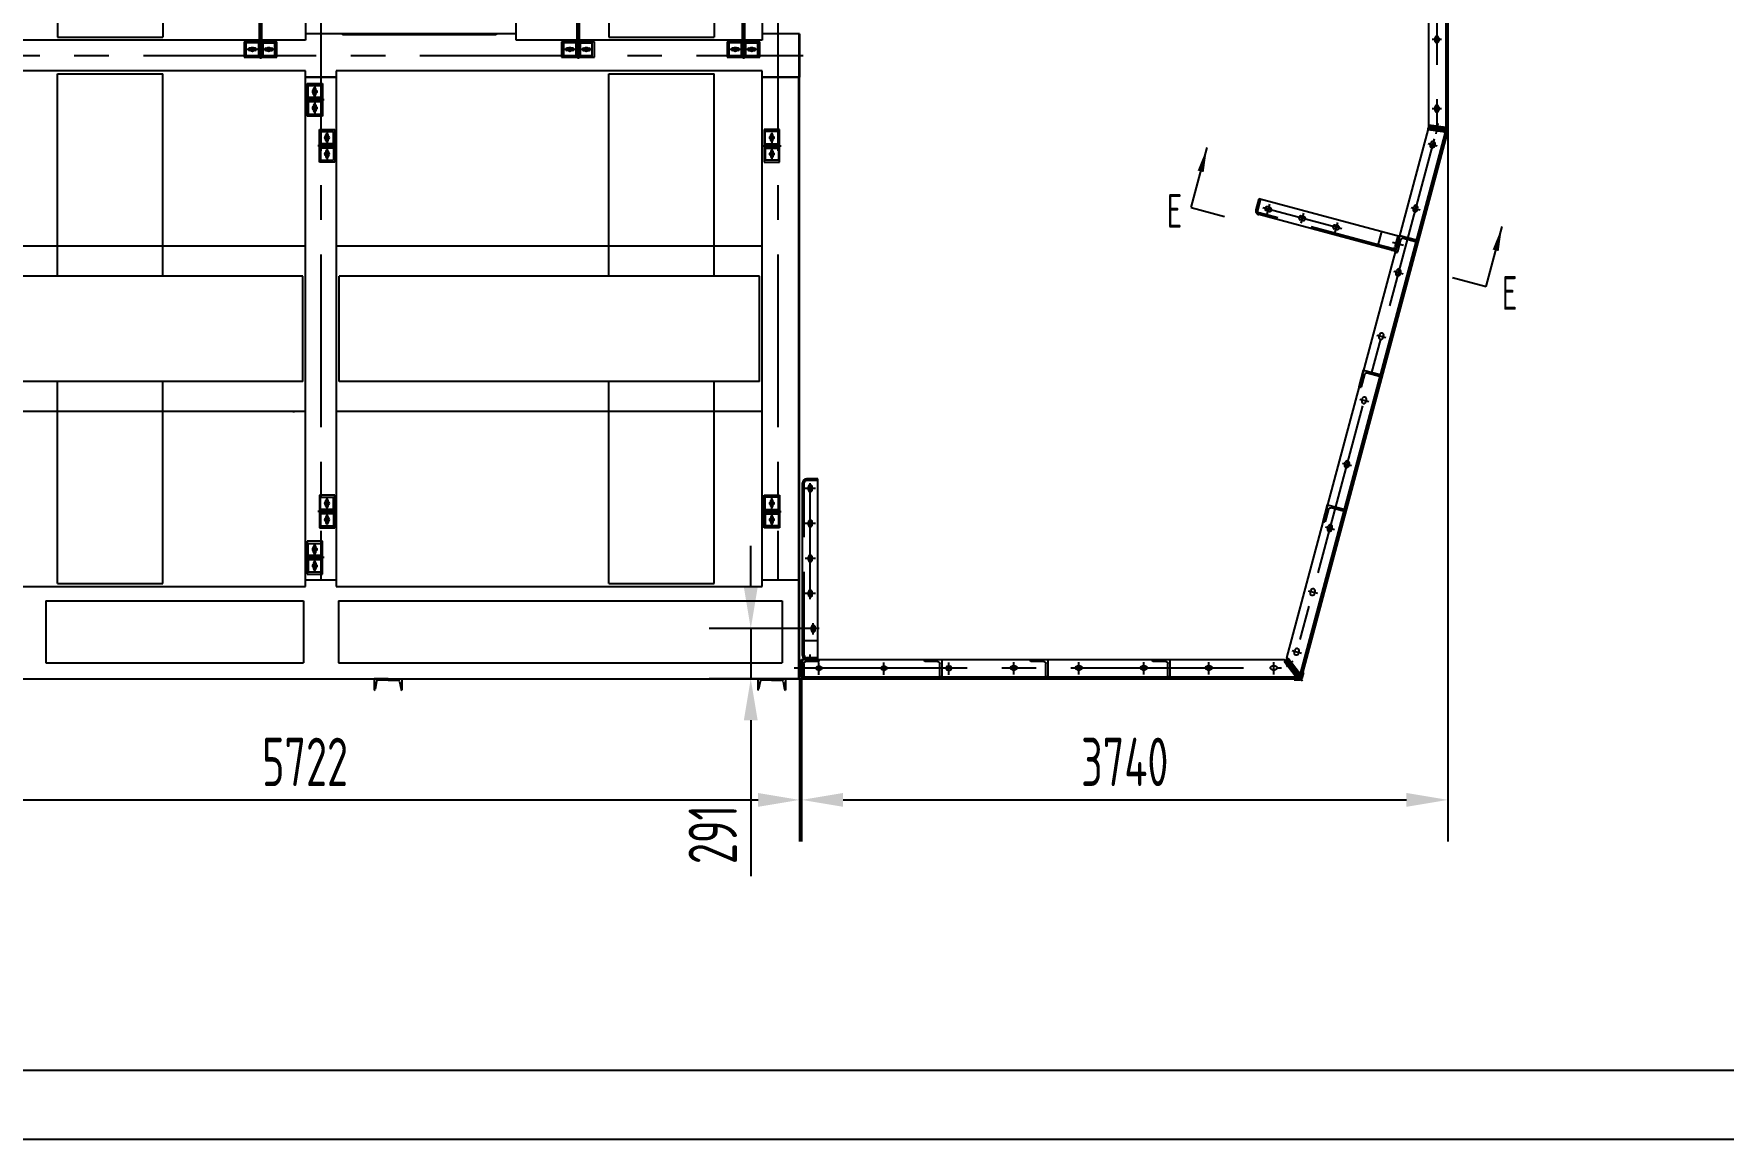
# Model space of a CAD drawing. Header units: millimetres. Extents: x 0 to 33600, y -915 to 23760.
# Drawn here: x 8708 to 18483, y 0 to 6398 of the extents above; entities that cross this region are included whole.
import ezdxf
from ezdxf.enums import TextEntityAlignment as Align

# ---------------------------------------------------------------- set-up
doc = ezdxf.new("R2010")
doc.units = ezdxf.units.MM
doc.header["$LTSCALE"] = 800
doc.linetypes.add('F', pattern=[0.75, 0.5, -0.25])
doc.linetypes.add('G', pattern=[2, 1.25, -0.25, 0.25, -0.25])
for name, color, linetype in [('01', 7, 'Continuous'), ('02', 1, 'Continuous'), ('04', 2, 'F'), ('05', 4, 'G'), ('08', 1, 'Continuous'), ('11', 3, 'Continuous')]:
    doc.layers.add(name, color=color, linetype=linetype)
doc.styles.get("Standard").update_dxf_attribs({"font": 'isocp', "width": 0.707, "bigfont": 'intecad.shx'})
doc.dimstyles.new('INTE', dxfattribs={"dimscale": 80, "dimtxt": 3.5, "dimasz": 3, "dimexe": 3, "dimexo": 0, "dimgap": 1, "dimtad": 1, "dimdec": 0, "dimdsep": 46, "dimtxsty": 'Standard', "dimcen": 0, "dimclrd": 1, "dimclre": 1, "dimclrt": 3, "dimadec": 0, "dimazin": 0, "dimtfac": 1, "dimtdec": 0, "dimtmove": 0, "dimatfit": 0, "dimfxl": 1, "dimarcsym": 0})
pattern_1 = [(120, (15654.8316, -3889.4551), (-0.433012702, -0.25), []), (210, (15654.8316, -3889.4551), (0.25, -0.433012702), [])]
pattern_2 = [(225, (18215.03626, 15557.2301), (-0.35355339, 0.35355339), []), (135, (18215.03626, 15557.2301), (0.35355339, 0.35355339), [])]

# ---------------------------------------------------------------- blocks, each defined once
blk = doc.blocks.new('*D237')
at = {"layer": '08', "color": 1, "lineweight": -2}
for p, q in [((16890.4, 5841.3), (16890.4, 1723.8)), ((13150.7, 2664.5), (13150.7, 1723.8)), ((13390.7, 1963.8), (16650.4, 1963.8))]:
    blk.add_line(p, q, dxfattribs=at)
at = {"layer": '08', "color": 1}
for points in [[(13390.7, 2003.8), (13390.7, 1923.8), (13150.7, 1963.8)], [(16650.4, 2003.8), (16650.4, 1923.8), (16890.4, 1963.8)]]:
    blk.add_solid(points, dxfattribs=at)
at = {"layer": 'Defpoints', "color": 0}
for p in [(16890.4, 5841.3), (13150.7, 2664.5), (16890.4, 1963.8)]:
    blk.add_point(p, dxfattribs=at)
at = {"layer": '08', "color": 3, "insert": (15020.5, 2183.8), "char_height": 280, "attachment_point": 5}
blk.add_mtext('3740', dxfattribs=at)
blk = doc.blocks.new('33')
at = {"ltscale": 1.25}
for p, q in [((16118.6, 10516.4), (18379.6, 10516.4)), ((16118.6, 7531.4), (16118.6, 10516.4)), ((18379.6, 10516.4), (18379.6, 7531.4)), ((18557.1, 10516.4), (21021.6, 10516.4)), ((18557.1, 7531.4), (18557.1, 10516.4)), ((21021.6, 10516.4), (21021.6, 7531.4)), ((18379.6, 9504), (16118.6, 9504)), ((21021.6, 9504), (18557.1, 9504)), ((18379.6, 8546), (16118.6, 8546)), ((21021.6, 8546), (18557.1, 8546)), ((18379.6, 7531.4), (16118.6, 7531.4)), ((21021.6, 7531.4), (18557.1, 7531.4)), ((18379.6, 5171.7), (16118.6, 5171.7)), ((16118.6, 5171.7), (16118.6, 2186.7)), ((18379.6, 2186.7), (18379.6, 5171.7)), ((21021.6, 5171.7), (18557.1, 5171.7)), ((18557.1, 5171.7), (18557.1, 2186.7)), ((21021.6, 2186.7), (21021.6, 5171.7)), ((18379.6, 4157), (16118.6, 4157)), ((21021.6, 4157), (18557.1, 4157)), ((18379.6, 3199), (16118.6, 3199)), ((21021.6, 3199), (18557.1, 3199)), ((16118.6, 2186.7), (18379.6, 2186.7)), ((18557.1, 2186.7), (21021.6, 2186.7))]:
    blk.add_line(p, q, dxfattribs=at)
for p, q in [((16118.6, 5348), (16118.6, 7355)), ((16118.6, 7355), (18379.6, 7355)), ((18379.6, 7355), (18379.6, 5348)), ((18379.6, 6351.5), (16118.6, 6351.5)), ((21021.6, 6351.5), (19598.1, 6351.5)), ((18379.6, 5348), (16118.6, 5348))]:
    blk.add_line(p, q)
at = {"layer": '01', "color": 7, "linetype": 'Continuous'}
for p, q in [((16372.1, 7139), (16372.1, 7444)), ((16372.1, 7444), (16384.1, 7444)), ((16384.1, 7444), (16384.1, 7139)), ((18113.1, 7444), (18113.1, 7139)), ((18125.1, 7444), (18113.1, 7444)), ((18125.1, 7139), (18125.1, 7444)), ((19950.1, 7444), (19950.1, 7139)), ((19962.1, 7139), (19962.1, 7444)), ((20907.1, 7444), (20907.1, 7139)), ((20919.1, 7444), (20907.1, 7444)), ((20919.1, 7139), (20919.1, 7444)), ((16372.1, 7393), (16384.1, 7393)), ((18125.1, 7393), (18113.1, 7393)), ((19598.1, 7355), (19598.1, 6351.5)), ((19598.1, 7355), (19950.1, 7355)), ((19962.1, 7393), (19950.1, 7393)), ((19962.1, 7355), (20907.1, 7355)), ((20919.1, 7393), (20907.1, 7393)), ((20919.1, 7355), (21021.6, 7355)), ((21021.6, 7355), (21021.6, 5348)), ((16372.1, 7190), (16384.1, 7190)), ((16384.1, 7139), (16372.1, 7139)), ((18125.1, 7190), (18113.1, 7190)), ((18113.1, 7139), (18125.1, 7139)), ((19962.1, 7190), (19950.1, 7190)), ((19950.1, 7139), (19962.1, 7139)), ((20919.1, 7190), (20907.1, 7190)), ((20907.1, 7139), (20919.1, 7139)), ((19598.1, 6590.5), (18557.1, 6590.5)), ((18557.1, 6357.5), (18557.1, 6590.5)), ((18770.6, 6357.5), (18465.6, 6357.5)), ((18465.6, 6357.5), (18465.6, 6345.5)), ((18516.6, 6357.5), (18516.6, 6345.5)), ((18719.6, 6357.5), (18719.6, 6345.5)), ((18770.6, 6345.5), (18770.6, 6357.5)), ((18465.6, 6345.5), (18770.6, 6345.5)), ((18557.1, 6112.5), (18557.1, 6345.5)), ((19598.1, 5348), (19598.1, 6351.5)), ((19598.1, 6112.5), (18557.1, 6112.5)), ((16372.1, 5564), (16372.1, 5259)), ((16384.1, 5564), (16372.1, 5564)), ((16372.1, 5513), (16384.1, 5513)), ((16384.1, 5259), (16384.1, 5564)), ((18113.1, 5259), (18113.1, 5564)), ((18113.1, 5564), (18125.1, 5564)), ((18125.1, 5513), (18113.1, 5513)), ((18125.1, 5564), (18125.1, 5259)), ((19950.1, 5259), (19950.1, 5564)), ((19950.1, 5564), (19962.1, 5564)), ((19962.1, 5513), (19950.1, 5513)), ((19962.1, 5564), (19962.1, 5259)), ((20907.1, 5259), (20907.1, 5564)), ((20907.1, 5564), (20919.1, 5564)), ((20919.1, 5513), (20907.1, 5513)), ((20919.1, 5564), (20919.1, 5259)), ((16372.1, 5310), (16384.1, 5310)), ((18125.1, 5310), (18113.1, 5310)), ((19950.1, 5348), (19598.1, 5348)), ((19962.1, 5310), (19950.1, 5310)), ((20907.1, 5348), (19962.1, 5348)), ((20919.1, 5310), (20907.1, 5310)), ((21021.6, 5348), (20919.1, 5348)), ((16372.1, 5259), (16384.1, 5259)), ((18125.1, 5259), (18113.1, 5259)), ((19962.1, 5259), (19950.1, 5259)), ((20919.1, 5259), (20907.1, 5259))]:
    blk.add_line(p, q, dxfattribs=at)
at = {"layer": '04', "color": 2, "linetype": 'F', "ltscale": 1.25}
for p, q in [((18312.1, 9509), (18312.1, 9499)), ((18312.1, 3194), (18312.1, 3204))]:
    blk.add_line(p, q, dxfattribs=at)
at = {"layer": '05', "color": 4, "linetype": 'G'}
for p, q in [((16378.1, 7127.5), (16378.1, 7460)), ((18119.1, 7127.5), (18119.1, 7460)), ((19956.1, 7127.5), (19956.1, 7460)), ((20913.1, 7127.5), (20913.1, 7460)), ((18782.2, 6351.5), (18449.7, 6351.5)), ((16378.1, 5575.6), (16378.1, 5243.1)), ((18119.1, 5575.6), (18119.1, 5243.1)), ((19956.1, 5575.6), (19956.1, 5243.1)), ((20913.1, 5575.6), (20913.1, 5243.1))]:
    blk.add_line(p, q, dxfattribs=at)
at = {"layer": '05'}
for p, q in [((16361.7, 7406), (16395.7, 7406)), ((18135.6, 7406), (18101.6, 7406)), ((19972.6, 7406), (19938.6, 7406)), ((20929.6, 7406), (20895.6, 7406)), ((18503.6, 6368), (18503.6, 6334)), ((16361.7, 5297), (16395.7, 5297)), ((18135.6, 5297), (18101.6, 5297)), ((19972.6, 5297), (19938.6, 5297)), ((20929.6, 5297), (20895.6, 5297))]:
    blk.add_line(p, q, dxfattribs=at)
at = {"layer": '11', "color": 3, "linetype": 'Continuous', "ltscale": 1.25}
for p, q in [((16944.1, 10499.9), (16944.1, 9329.9)), ((16944.1, 10499.9), (17554.1, 10499.9)), ((17554.1, 10499.9), (17554.1, 9329.9)), ((20134.1, 10499.9), (20134.1, 9329.9)), ((20134.1, 10499.9), (20744.1, 10499.9)), ((20744.1, 10499.9), (20744.1, 9329.9)), ((16944.1, 8719.9), (16944.1, 7549.9)), ((17554.1, 8719.9), (17554.1, 7549.9)), ((20134.1, 8719.9), (20134.1, 7549.9)), ((20744.1, 8719.9), (20744.1, 7549.9)), ((16944.1, 7549.9), (17554.1, 7549.9)), ((20134.1, 7549.9), (20744.1, 7549.9)), ((16944.1, 3983.2), (16944.1, 5153.2)), ((16944.1, 5153.2), (17554.1, 5153.2)), ((17554.1, 3983.2), (17554.1, 5153.2)), ((20134.1, 3983.2), (20134.1, 5153.2)), ((20134.1, 5153.2), (20744.1, 5153.2)), ((20744.1, 3983.2), (20744.1, 5153.2)), ((16944.1, 2203.2), (16944.1, 3373.2)), ((17554.1, 2203.2), (17554.1, 3373.2)), ((20134.1, 2203.2), (20134.1, 3373.2)), ((20744.1, 2203.2), (20744.1, 3373.2)), ((16944.1, 2203.2), (17554.1, 2203.2)), ((20134.1, 2203.2), (20744.1, 2203.2))]:
    blk.add_line(p, q, dxfattribs=at)
at = {"layer": '11', "color": 3, "linetype": 'Continuous'}
for p, q in [((18363.6, 9329.9), (16134.6, 9329.9)), ((16134.6, 9329.9), (16134.6, 8719.9)), ((18363.6, 9329.9), (18363.6, 8719.9)), ((21005.6, 9329.9), (18573.1, 9329.9)), ((18573.1, 9329.9), (18573.1, 8719.9)), ((21005.6, 9329.9), (21005.6, 8719.9)), ((18363.6, 8719.9), (16134.6, 8719.9)), ((21005.6, 8719.9), (18573.1, 8719.9)), ((16944.1, 7337.5), (16944.1, 5365.5)), ((16944.1, 7337.5), (17554.1, 7337.5)), ((17554.1, 7337.5), (17554.1, 5365.5)), ((20133.6, 7337.5), (20133.6, 5365.5)), ((20133.6, 7337.5), (20743.6, 7337.5)), ((20743.6, 7337.5), (20743.6, 5365.5)), ((16944.1, 5365.5), (17554.1, 5365.5)), ((20133.6, 5365.5), (20743.6, 5365.5)), ((18363.6, 3983.2), (16134.6, 3983.2)), ((16134.6, 3373.2), (16134.6, 3983.2)), ((18363.6, 3373.2), (18363.6, 3983.2)), ((21005.6, 3983.2), (18573.1, 3983.2)), ((18573.1, 3373.2), (18573.1, 3983.2)), ((21005.6, 3373.2), (21005.6, 3983.2)), ((18363.6, 3373.2), (16134.6, 3373.2)), ((21005.6, 3373.2), (18573.1, 3373.2))]:
    blk.add_line(p, q, dxfattribs=at)
blk = doc.blocks.new('*D243')
at = {"layer": '08', "color": 1, "lineweight": -2}
for p, q in [((7416.4, 2664.8), (7416.4, 1723.8)), ((13138.7, 2664.8), (13138.7, 1723.8)), ((7656.4, 1963.8), (12898.7, 1963.8))]:
    blk.add_line(p, q, dxfattribs=at)
at = {"layer": '08', "color": 1}
for points in [[(7656.4, 2003.8), (7656.4, 1923.8), (7416.4, 1963.8)], [(12898.7, 2003.8), (12898.7, 1923.8), (13138.7, 1963.8)]]:
    blk.add_solid(points, dxfattribs=at)
at = {"layer": 'Defpoints', "color": 0}
for p in [(7416.4, 2664.8), (13138.7, 2664.8), (13138.7, 1963.8)]:
    blk.add_point(p, dxfattribs=at)
at = {"layer": '08', "color": 3, "insert": (10277.5, 2183.8), "char_height": 280, "attachment_point": 5}
blk.add_mtext('5722', dxfattribs=at)
blk = doc.blocks.new('*U234')
at = {"layer": '01'}
for p, q in [((0, 80), (65, 80)), ((0, 0), (0, 80)), ((0, 0), (0, -80)), ((8.5, 0), (8.5, 56.9)), ((8.5, 0), (8.5, -56.9)), ((16.6, 66.7), (60.9, 75.1)), ((0, -80), (65, -80)), ((16.6, -66.7), (60.9, -75.1))]:
    blk.add_line(p, q, dxfattribs=at)
for centre, radius, start, end in [((18.5, 56.9), 10, 100.70564, 180), ((60, 80), 5, 280.70564, 0), ((18.5, -56.9), 10, 180, 259.29436), ((60, -80), 5, 360, 79.29436)]:
    blk.add_arc(centre, radius, start, end, dxfattribs=at)
at = {"layer": '05'}
blk.add_line((-2.1, 0), (10.1, 0), dxfattribs=at)
blk = doc.blocks.new('*U231')
at = {"layer": '01'}
for p, q in [((0, 10), (-9, 4.8)), ((-9, 4.8), (-9, 0)), ((-9, -4.8), (-9, 0)), ((9, 4.8), (0, 10)), ((9, 0), (9, 4.8)), ((9, 0), (9, -4.8)), ((0, -10), (-9, -4.8)), ((9, -4.8), (0, -10))]:
    blk.add_line(p, q, dxfattribs=at)
at = {"layer": '05'}
for p, q in [((-10.9, 0), (10.3, 0)), ((0, -11.8), (0, 11.4))]:
    blk.add_line(p, q, dxfattribs=at)
blk = doc.blocks.new('*U232')
at = {"layer": '01'}
for p, q in [((0, 10), (-9, 4.8)), ((-9, 4.8), (-9, 0)), ((-9, -4.8), (-9, 0)), ((9, 4.8), (0, 10)), ((9, 0), (9, 4.8)), ((9, 0), (9, -4.8)), ((0, -10), (-9, -4.8)), ((9, -4.8), (0, -10))]:
    blk.add_line(p, q, dxfattribs=at)
at = {"layer": '05'}
for p, q in [((-10.9, 0), (10.3, 0)), ((0, -11.8), (0, 11.4))]:
    blk.add_line(p, q, dxfattribs=at)
blk = doc.blocks.new('ertewrtewte4wt')
at = {"layer": '02', "linetype": 'Continuous'}
for points in [[(18675.7, 3743.7), (18675.7, 3737.7), (18681.7, 3737.7)], [(18693.7, 3737.7), (18687.7, 3737.7), (18687.7, 3732.7), (18687.7, 3731.7)]]:
    blk.add_hatch(color=1, dxfattribs=at).paths.add_polyline_path(points)
h = blk.add_hatch(color=1, dxfattribs=at)
h.paths.add_polyline_path([(18684.5, 3737.7), (18683.8, 3737.7), (18683.8, 3737.7, -0.042373), (18684.5, 3737.6)])
h.paths.add_polyline_path([(18687.7, 3737.7), (18684.5, 3737.7), (18684.5, 3737.6, -0.360312), (18687.7, 3733.7)])
for p, q in [((18675.7, 3749.7), (21551.7, 3749.7)), ((18675.7, 3737.7), (18675.7, 3749.7)), ((21544.7, 3737.7), (21467.9, 3637.7)), ((21477.8, 3640.7), (21546.7, 3730.4)), ((21546.7, 3730.4), (21551.7, 3737.7)), ((21551.7, 3749.7), (21551.7, 3737.7)), ((18675.7, 3637.7), (21467.9, 3637.7)), ((18770.7, 3698.7), (18780.7, 3698.7)), ((18770.7, 3676.7), (18780.7, 3676.7)), ((19146.7, 3698.7), (19156.7, 3698.7)), ((19146.7, 3676.7), (19156.7, 3676.7)), ((19895.7, 3696.7), (19911.7, 3696.7)), ((19895.7, 3674.7), (19911.7, 3674.7)), ((20271.7, 3696.7), (20287.7, 3696.7)), ((20271.7, 3674.7), (20287.7, 3674.7)), ((20647.7, 3696.7), (20663.7, 3696.7)), ((20647.7, 3674.7), (20663.7, 3674.7)), ((21023.7, 3696.7), (21039.7, 3696.7)), ((21023.7, 3674.7), (21039.7, 3674.7)), ((21399.7, 3696.7), (21415.7, 3696.7)), ((21399.7, 3674.7), (21415.7, 3674.7))]:
    blk.add_line(p, q)
for centre, start, end in [((18770.7, 3687.7), 90, 270), ((18780.7, 3687.7), 270, 90), ((19146.7, 3687.7), 90, 270), ((19156.7, 3687.7), 270, 90), ((19895.7, 3685.7), 90, 270), ((19911.7, 3685.7), 270, 90), ((20271.7, 3685.7), 90, 270), ((20287.7, 3685.7), 270, 90), ((20647.7, 3685.7), 90, 270), ((20663.7, 3685.7), 270, 90), ((21023.7, 3685.7), 90, 270), ((21039.7, 3685.7), 270, 90), ((21399.7, 3685.7), 90, 270), ((21415.7, 3685.7), 270, 90)]:
    blk.add_arc(centre, 11, start, end)
at = {"layer": '01', "color": 7, "linetype": 'Continuous'}
blk.add_line((18675.7, 3737.7), (21551.7, 3737.7), dxfattribs=at)
at = {"layer": '01'}
for p, q in [((18675.7, 3737.7), (18683.7, 3737.7)), ((18675.7, 3737.7), (18675.7, 3637.7)), ((18681.7, 3749.7), (18681.7, 3637.7)), ((21541.9, 3734), (21546.6, 3730.4)), ((18675.7, 3637.7), (18775.7, 3637.7)), ((21473.1, 3644.4), (21477.8, 3640.7)), ((21473.1, 3644.4), (21477.8, 3640.7))]:
    blk.add_line(p, q, dxfattribs=at)
at = {"layer": '02', "color": 1, "linetype": 'Continuous'}
for p, q in [((18681.7, 3737.7), (18675.7, 3743.7)), ((18687.7, 3731.7), (18693.7, 3737.7))]:
    blk.add_line(p, q, dxfattribs=at)
at = {"layer": '02'}
blk.add_circle((18687.7, 3685.7), 0, dxfattribs=at)
blk.add_circle((18687.7, 3685.7), 0, dxfattribs=at)
at = {"layer": '02', "color": 1, "linetype": 'Continuous'}
blk.add_arc((18683.7, 3733.7), 3.96, 359.99904, 90, dxfattribs=at)
at = {"layer": '04', "color": 2, "linetype": 'F'}
for p, q in [((18687.7, 3661.7), (18687.7, 3733.7)), ((19474.7, 3736.1), (19474.7, 3661.6)), ((19486.7, 3737.7), (19476.2, 3737.7)), ((19486.7, 3637.7), (19486.7, 3737.7)), ((20088.7, 3736.1), (20088.7, 3661.6)), ((20100.7, 3737.7), (20090.2, 3737.7)), ((20100.7, 3637.7), (20100.7, 3737.7)), ((20794.7, 3736.1), (20794.7, 3661.6)), ((20806.7, 3737.7), (20796.2, 3737.7)), ((20806.7, 3637.7), (20806.7, 3737.7)), ((21468.3, 3648), (21537.1, 3737.7)), ((21541.9, 3734), (21537.1, 3737.7)), ((18774.2, 3649.7), (18699.7, 3649.7)), ((18775.7, 3637.7), (18775.7, 3648.1)), ((19386.7, 3637.7), (19386.7, 3645.7)), ((19386.7, 3637.7), (19486.7, 3637.7)), ((19462.7, 3649.7), (19390.6, 3649.7)), ((20000.7, 3637.7), (20000.7, 3645.7)), ((20000.7, 3637.7), (20100.7, 3637.7)), ((20076.7, 3649.7), (20004.6, 3649.7)), ((20706.7, 3637.7), (20706.7, 3645.7)), ((20706.7, 3637.7), (20806.7, 3637.7)), ((20782.7, 3649.7), (20710.6, 3649.7)), ((21473.1, 3644.4), (21468.3, 3648)), ((21491.8, 3659), (21482.3, 3666.3)), ((21501.6, 3671.7), (21492.1, 3679))]:
    blk.add_line(p, q, dxfattribs=at)
for centre, radius, start, end in [((19476.2, 3736.1), 1.52, 90, 180), ((20090.2, 3736.1), 1.52, 90, 180), ((20796.2, 3736.1), 1.52, 90, 180), ((18699.7, 3661.7), 12, 180, 269.87822), ((18774.2, 3648.1), 1.52, 0, 90), ((19390.6, 3645.7), 3.96, 90.26213, 180), ((19462.7, 3661.7), 12, 270, 359.87822), ((20004.6, 3645.7), 3.96, 90.26213, 180), ((20076.7, 3661.7), 12, 270, 359.87822), ((20710.6, 3645.7), 3.96, 90.26213, 180), ((20782.7, 3661.7), 12, 270, 359.87822)]:
    blk.add_arc(centre, radius, start, end, dxfattribs=at)
at = {"layer": '05', "color": 4, "linetype": 'G'}
for p, q in [((18775.7, 3726.2), (18775.7, 3655.5)), ((19151.7, 3726.2), (19151.7, 3655.5)), ((19903.7, 3724.2), (19903.7, 3653.5)), ((20279.7, 3724.2), (20279.7, 3653.5)), ((20655.7, 3724.2), (20655.7, 3653.5)), ((21031.7, 3724.2), (21031.7, 3653.5)), ((21407.7, 3724.2), (21407.7, 3653.5)), ((18633.3, 3685.7), (21451.7, 3685.7)), ((21480.5, 3677.7), (21503.3, 3660.3))]:
    blk.add_line(p, q, dxfattribs=at)
blk = doc.blocks.new('*U233')
at = {"layer": '01'}
for p, q in [((0, 10), (-9, 4.8)), ((-9, 4.8), (-9, 0)), ((-9, -4.8), (-9, 0)), ((9, 4.8), (0, 10)), ((9, 0), (9, 4.8)), ((9, 0), (9, -4.8)), ((0, -10), (-9, -4.8)), ((9, -4.8), (0, -10))]:
    blk.add_line(p, q, dxfattribs=at)
at = {"layer": '05'}
for p, q in [((-10.9, 0), (10.3, 0)), ((0, -11.8), (0, 11.4))]:
    blk.add_line(p, q, dxfattribs=at)
blk = doc.blocks.new('*U230')
at = {"layer": '01'}
for p, q in [((0, 10), (-9, 4.8)), ((-9, 4.8), (-9, 0)), ((-9, -4.8), (-9, 0)), ((9, 4.8), (0, 10)), ((9, 0), (9, 4.8)), ((9, 0), (9, -4.8)), ((0, -10), (-9, -4.8)), ((9, -4.8), (0, -10))]:
    blk.add_line(p, q, dxfattribs=at)
at = {"layer": '05'}
for p, q in [((-10.9, 0), (10.3, 0)), ((0, -11.8), (0, 11.4))]:
    blk.add_line(p, q, dxfattribs=at)
blk = doc.blocks.new('WERTEREWRTW')
at = {"layer": '04', "color": 2, "linetype": 'F'}
for p, q in [((2318.8, -712.5), (2318.8, -787)), ((2330.8, -811), (2330.8, -711)), ((2230.8, -811), (2230.8, -803)), ((2230.8, -811), (2330.8, -811)), ((2306.8, -799), (2234.7, -799)), ((2330.8, -811), (2320.3, -811))]:
    blk.add_line(p, q, dxfattribs=at)
for centre, radius, start, end in [((2234.8, -803), 3.96, 90.26213, 180), ((2306.8, -787), 12, 270, 359.87822)]:
    blk.add_arc(centre, radius, start, end, dxfattribs=at)
blk = doc.blocks.new('*D256')
at = {"layer": '08', "color": 1, "lineweight": -2}
for p, q in [((12856.5, 3195), (12856.5, 3435)), ((13252, 2955), (12616.5, 2955)), ((12856.5, 2955), (12856.5, 2664.5)), ((13334.1, 2664.5), (12616.5, 2664.5)), ((12856.5, 2424.5), (12856.5, 1521.8))]:
    blk.add_line(p, q, dxfattribs=at)
at = {"layer": '08', "color": 1}
for points in [[(12816.5, 3195), (12896.5, 3195), (12856.5, 2955)], [(12816.5, 2424.5), (12896.5, 2424.5), (12856.5, 2664.5)]]:
    blk.add_solid(points, dxfattribs=at)
at = {"layer": 'Defpoints', "color": 0}
for p in [(13252, 2955), (12856.5, 2664.5), (13334.1, 2664.5)]:
    blk.add_point(p, dxfattribs=at)
at = {"layer": '08', "color": 3, "insert": (12636.5, 1763), "char_height": 280, "attachment_point": 5, "rotation": 90}
blk.add_mtext('291', dxfattribs=at)
blk = doc.blocks.new('*U490')
at = {"layer": '01'}
blk.add_lwpolyline([(25, 5), (415, 5)], dxfattribs=at)
at = {"layer": '02'}
blk.add_lwpolyline([(0, 0), (420, 0)], dxfattribs=at)

msp = doc.modelspace()

# ---------------------------------------------------------------- hatches: boundary and pattern name
at = {"layer": '02', "linetype": 'Continuous'}
h = msp.add_hatch(dxfattribs=at)
h.set_pattern_fill('_USER', color=1, scale=0.5, angle=495, style=0, double=1, pattern_type=0)
h.set_pattern_definition(pattern_1)
h.paths.add_polyline_path([(16868.9, 5829), (16873.3, 5822.3), (16874.9, 5828.2)])
h = msp.add_hatch(dxfattribs=at)
h.set_pattern_fill('_USER', color=1, scale=0.5, angle=660, style=0, double=1, pattern_type=0)
h.set_pattern_definition(pattern_2)
h.paths.add_polyline_path([(16872.4, 5855.7), (16878.4, 5861), (16878.4, 5854.9)])
h = msp.add_hatch(dxfattribs=at)
h.set_pattern_fill('_USER', color=1, scale=0.5, angle=495, style=0, double=1, pattern_type=0)
h.set_pattern_definition(pattern_1)
h.paths.add_polyline_path([(16884.2, 5839.1), (16876.4, 5840.1), (16875.7, 5834.1), (16876.4, 5834), (16876.6, 5834.7)])
h.paths.add_polyline_path([(16876.4, 5834), (16875.7, 5834.1), (16874.9, 5828.2)])
h = msp.add_hatch(dxfattribs=at)
h.set_pattern_fill('_USER', color=1, scale=0.5, angle=660, style=0, double=1, pattern_type=0)
h.set_pattern_definition(pattern_2)
h.paths.add_polyline_path([(16884.6, 5842), (16876.8, 5843), (16877.6, 5849), (16878.4, 5848.9), (16878.4, 5848.2)])
h.paths.add_polyline_path([(16878.4, 5848.9), (16877.6, 5849), (16878.4, 5854.9)])

# ---------------------------------------------------------------- linework, layer by layer
for p, q in [((16778.4, 8865.5), (16778.4, 5861.5)), ((16890.4, 8886.3), (16890.4, 5841.3)), ((16815.4, 6372.3), (16815.4, 6356.3)), ((16837.4, 6372.3), (16837.4, 6356.3)), ((10115.2, 6351.8), (9925.2, 6351.8)), ((9925.2, 6351.8), (9925.2, 6262.8)), ((9925.2, 6262.8), (10115.2, 6262.8)), ((9937.7, 6269.3), (9937.7, 6345.3)), ((10013.7, 6345.3), (9937.7, 6345.3)), ((10013.7, 6269.3), (9937.7, 6269.3)), ((9962.6, 6313.8), (9956.7, 6313.8)), ((9962.6, 6300.8), (9956.7, 6300.8)), ((9988.7, 6313.8), (9982.8, 6313.8)), ((9988.7, 6300.8), (9982.8, 6300.8)), ((10007.7, 6345.3), (10007.7, 6269.3)), ((10013.7, 6345.3), (10013.7, 6269.3)), ((10026.7, 6345.3), (10102.7, 6345.3)), ((10026.7, 6345.3), (10026.7, 6269.3)), ((10026.7, 6269.3), (10102.7, 6269.3)), ((10032.7, 6345.3), (10032.7, 6269.3)), ((10051.7, 6313.8), (10057.6, 6313.8)), ((10051.7, 6300.8), (10057.6, 6300.8)), ((10077.8, 6313.8), (10083.7, 6313.8)), ((10077.8, 6300.8), (10083.7, 6300.8)), ((10102.7, 6269.3), (10102.7, 6345.3)), ((10115.2, 6262.8), (10115.2, 6351.8)), ((11952.2, 6351.8), (11762.2, 6351.8)), ((11762.2, 6351.8), (11762.2, 6262.8)), ((11762.2, 6262.8), (11952.2, 6262.8)), ((11774.7, 6269.3), (11774.7, 6345.3)), ((11850.7, 6345.3), (11774.7, 6345.3)), ((11850.7, 6269.3), (11774.7, 6269.3)), ((11799.6, 6313.8), (11793.7, 6313.8)), ((11799.6, 6300.8), (11793.7, 6300.8)), ((11825.7, 6313.8), (11819.8, 6313.8)), ((11825.7, 6300.8), (11819.8, 6300.8)), ((11844.7, 6345.3), (11844.7, 6269.3)), ((11850.7, 6345.3), (11850.7, 6269.3)), ((11863.7, 6345.3), (11863.7, 6269.3)), ((11863.7, 6345.3), (11939.7, 6345.3)), ((11863.7, 6269.3), (11939.7, 6269.3)), ((11869.7, 6345.3), (11869.7, 6269.3)), ((11888.7, 6313.8), (11894.6, 6313.8)), ((11888.7, 6300.8), (11894.6, 6300.8)), ((11914.8, 6313.8), (11920.7, 6313.8)), ((11914.8, 6300.8), (11920.7, 6300.8)), ((11939.7, 6269.3), (11939.7, 6345.3)), ((11952.2, 6262.8), (11952.2, 6351.8)), ((12719.2, 6351.8), (12719.2, 6262.8)), ((12909.2, 6351.8), (12719.2, 6351.8)), ((12719.2, 6262.8), (12909.2, 6262.8)), ((12731.7, 6269.3), (12731.7, 6345.3)), ((12807.7, 6345.3), (12731.7, 6345.3)), ((12807.7, 6269.3), (12731.7, 6269.3)), ((12756.6, 6313.8), (12750.7, 6313.8)), ((12756.6, 6300.8), (12750.7, 6300.8)), ((12782.7, 6313.8), (12776.8, 6313.8)), ((12782.7, 6300.8), (12776.8, 6300.8)), ((12801.7, 6345.3), (12801.7, 6269.3)), ((12807.7, 6345.3), (12807.7, 6269.3)), ((12820.7, 6345.3), (12820.7, 6269.3)), ((12820.7, 6345.3), (12896.7, 6345.3)), ((12820.7, 6269.3), (12896.7, 6269.3)), ((12826.7, 6345.3), (12826.7, 6269.3)), ((12845.7, 6313.8), (12851.6, 6313.8)), ((12845.7, 6300.8), (12851.6, 6300.8)), ((12871.8, 6313.8), (12877.7, 6313.8)), ((12871.8, 6300.8), (12877.7, 6300.8)), ((12896.7, 6269.3), (12896.7, 6345.3)), ((12909.2, 6262.8), (12909.2, 6351.8)), ((10289.2, 6110.7), (10378.2, 6110.7)), ((10289.2, 5920.7), (10289.2, 6110.7)), ((10295.7, 6098.2), (10371.7, 6098.2)), ((10295.7, 6022.2), (10295.7, 6098.2)), ((10327.2, 6073.2), (10327.2, 6079.2)), ((10340.2, 6073.2), (10340.2, 6079.2)), ((10371.7, 6022.2), (10371.7, 6098.2)), ((10378.2, 6110.7), (10378.2, 5920.7)), ((13138.7, 3236.8), (13138.7, 6144.7)), ((10371.7, 6028.2), (10295.7, 6028.2)), ((10371.7, 6022.2), (10295.7, 6022.2)), ((10371.7, 6009.2), (10295.7, 6009.2)), ((10295.7, 6009.2), (10295.7, 5933.2)), ((10371.7, 6003.2), (10295.7, 6003.2)), ((10327.2, 6047.2), (10327.2, 6053.1)), ((10327.2, 5984.2), (10327.2, 5978.2)), ((10340.2, 6047.2), (10340.2, 6053.1)), ((10340.2, 5984.2), (10340.2, 5978.2)), ((10371.7, 6009.2), (10371.7, 5933.2)), ((16815.4, 5972.3), (16815.4, 5956.3)), ((16837.4, 5972.3), (16837.4, 5956.3)), ((10378.2, 5920.7), (10289.2, 5920.7)), ((10295.7, 5933.2), (10371.7, 5933.2)), ((10327.2, 5958.1), (10327.2, 5952.2)), ((10340.2, 5958.1), (10340.2, 5952.2)), ((10360.2, 5654), (10360.2, 5844)), ((10360.2, 5844), (10449.2, 5844)), ((10366.7, 5831.5), (10442.7, 5831.5)), ((10366.7, 5755.5), (10366.7, 5831.5)), ((10398.2, 5806.6), (10398.2, 5812.5)), ((10398.2, 5780.5), (10398.2, 5786.4)), ((10411.2, 5806.6), (10411.2, 5812.5)), ((10411.2, 5780.5), (10411.2, 5786.4)), ((10442.7, 5755.5), (10442.7, 5831.5)), ((10449.2, 5844), (10449.2, 5654)), ((12933.7, 5844), (12933.7, 5654)), ((13022.7, 5844), (12933.7, 5844)), ((13016.2, 5831.5), (12940.2, 5831.5)), ((12940.2, 5755.5), (12940.2, 5831.5)), ((12971.7, 5806.6), (12971.7, 5812.5)), ((12971.7, 5780.5), (12971.7, 5786.4)), ((12984.7, 5806.6), (12984.7, 5812.5)), ((12984.7, 5780.5), (12984.7, 5786.4)), ((13016.2, 5755.5), (13016.2, 5831.5)), ((13022.7, 5654), (13022.7, 5844)), ((16776.4, 5847.2), (15956.4, 2786.9)), ((16890, 5838.3), (16042.9, 2676.8)), ((16876.4, 5834), (16776.4, 5847.2)), ((16776.5, 5847.2), (16777.3, 5853.1)), ((16890, 5838.3), (16777.3, 5853.1)), ((16778.5, 5862.1), (16777.7, 5856.1)), ((16890.4, 5841.3), (16777.7, 5856.1)), ((16878.4, 5848.9), (16778.4, 5862.1)), ((16875.7, 5834.1), (16876.4, 5840.1)), ((16884.2, 5839.1), (16876.6, 5834.7)), ((16877.6, 5849), (16876.8, 5843)), ((16884.6, 5842), (16878.4, 5848.2)), ((10442.7, 5761.5), (10366.7, 5761.5)), ((10442.7, 5755.5), (10366.7, 5755.5)), ((10366.7, 5742.5), (10366.7, 5666.5)), ((10442.7, 5742.5), (10366.7, 5742.5)), ((10442.7, 5736.5), (10366.7, 5736.5)), ((10398.2, 5717.5), (10398.2, 5711.6)), ((10398.2, 5691.4), (10398.2, 5685.5)), ((10411.2, 5717.5), (10411.2, 5711.6)), ((10411.2, 5691.4), (10411.2, 5685.5)), ((10442.7, 5742.5), (10442.7, 5666.5)), ((12940.2, 5761.5), (13016.2, 5761.5)), ((12940.2, 5755.5), (13016.2, 5755.5)), ((12940.2, 5742.5), (12940.2, 5666.5)), ((12940.2, 5742.5), (13016.2, 5742.5)), ((12940.2, 5736.5), (13016.2, 5736.5)), ((12971.7, 5717.5), (12971.7, 5711.6)), ((12971.7, 5691.4), (12971.7, 5685.5)), ((12984.7, 5717.5), (12984.7, 5711.6)), ((12984.7, 5691.4), (12984.7, 5685.5)), ((13016.2, 5742.5), (13016.2, 5666.5)), ((16788, 5753.3), (16791.4, 5765.8)), ((16812.2, 5746.8), (16815.5, 5759.4)), ((10449.2, 5654), (10360.2, 5654)), ((10366.7, 5666.5), (10442.7, 5666.5)), ((12933.7, 5654), (13022.7, 5654)), ((13016.2, 5666.5), (12940.2, 5666.5)), ((15796.4, 5442.9), (15779.3, 5379.1)), ((15806.1, 5440.3), (15784.1, 5358.2)), ((16609.7, 5224.9), (15796.4, 5442.9)), ((16688.9, 5383.3), (16692.3, 5395.9)), ((16713.1, 5376.9), (16716.4, 5389.4)), ((16564.5, 5144.9), (15795.6, 5350.9)), ((16609.7, 5224.9), (16592.6, 5161.2)), ((16589.8, 5013.4), (16593.1, 5025.9)), ((16613.9, 5006.9), (16617.3, 5019.5)), ((16490.7, 4643.4), (16494, 4656)), ((16514.8, 4637), (16518.2, 4649.5)), ((16391.5, 4273.5), (16394.9, 4286)), ((16415.7, 4267), (16419, 4279.6)), ((16292.4, 3903.5), (16295.8, 3916.1)), ((13244.7, 3821.5), (13178.7, 3821.5)), ((13244.7, 2776.5), (13244.7, 3821.5)), ((16316.5, 3897.1), (16319.9, 3909.6)), ((10360.2, 3727.5), (10360.2, 3537.5)), ((10449.2, 3727.5), (10360.2, 3727.5)), ((10366.7, 3639), (10366.7, 3715)), ((10366.7, 3715), (10442.7, 3715)), ((10442.7, 3639), (10442.7, 3715)), ((10449.2, 3537.5), (10449.2, 3727.5)), ((12933.7, 3537.5), (12933.7, 3727.5)), ((12933.7, 3727.5), (13022.7, 3727.5)), ((12940.2, 3639), (12940.2, 3715)), ((13016.2, 3715), (12940.2, 3715)), ((13016.2, 3639), (13016.2, 3715)), ((13022.7, 3727.5), (13022.7, 3537.5)), ((13155.7, 2799.5), (13155.7, 3798.5)), ((13244.7, 3811.5), (13159.7, 3811.5)), ((10442.7, 3645), (10366.7, 3645)), ((10442.7, 3639), (10366.7, 3639)), ((10366.7, 3626), (10366.7, 3550)), ((10442.7, 3626), (10366.7, 3626)), ((10442.7, 3620), (10366.7, 3620)), ((10398.2, 3690), (10398.2, 3696)), ((10398.2, 3664), (10398.2, 3669.9)), ((10411.2, 3690), (10411.2, 3696)), ((10411.2, 3664), (10411.2, 3669.9)), ((10442.7, 3626), (10442.7, 3550)), ((12940.2, 3645), (13016.2, 3645)), ((12940.2, 3639), (13016.2, 3639)), ((12940.2, 3626), (12940.2, 3550)), ((12940.2, 3626), (13016.2, 3626)), ((12940.2, 3620), (13016.2, 3620)), ((12971.7, 3690), (12971.7, 3696)), ((12971.7, 3664), (12971.7, 3669.9)), ((12984.7, 3690), (12984.7, 3696)), ((12984.7, 3664), (12984.7, 3669.9)), ((13016.2, 3626), (13016.2, 3550)), ((10360.2, 3537.5), (10449.2, 3537.5)), ((10366.7, 3550), (10442.7, 3550)), ((10398.2, 3601), (10398.2, 3595)), ((10398.2, 3574.9), (10398.2, 3569)), ((10411.2, 3601), (10411.2, 3595)), ((10411.2, 3574.9), (10411.2, 3569)), ((13022.7, 3537.5), (12933.7, 3537.5)), ((13016.2, 3550), (12940.2, 3550)), ((12971.7, 3601), (12971.7, 3595)), ((12971.7, 3574.9), (12971.7, 3569)), ((12984.7, 3601), (12984.7, 3595)), ((12984.7, 3574.9), (12984.7, 3569)), ((16193.3, 3533.6), (16196.6, 3546.1)), ((16217.4, 3527.1), (16220.8, 3539.7)), ((10378.2, 3460.8), (10289.2, 3460.8)), ((10289.2, 3460.8), (10289.2, 3270.8)), ((10295.7, 3448.3), (10371.7, 3448.3)), ((10295.7, 3372.3), (10295.7, 3448.3)), ((10327.2, 3423.4), (10327.2, 3429.3)), ((10340.2, 3423.4), (10340.2, 3429.3)), ((10371.7, 3372.3), (10371.7, 3448.3)), ((10378.2, 3270.8), (10378.2, 3460.8)), ((10371.7, 3378.3), (10295.7, 3378.3)), ((10371.7, 3372.3), (10295.7, 3372.3)), ((10371.7, 3359.3), (10295.7, 3359.3)), ((10295.7, 3359.3), (10295.7, 3283.3)), ((10371.7, 3353.3), (10295.7, 3353.3)), ((10327.2, 3397.3), (10327.2, 3403.2)), ((10327.2, 3334.3), (10327.2, 3328.4)), ((10340.2, 3397.3), (10340.2, 3403.2)), ((10340.2, 3334.3), (10340.2, 3328.4)), ((10371.7, 3359.3), (10371.7, 3283.3)), ((10280.7, 3236.8), (10458.2, 3236.8)), ((10289.2, 3270.8), (10378.2, 3270.8)), ((10295.7, 3283.3), (10371.7, 3283.3)), ((10327.2, 3308.2), (10327.2, 3302.3)), ((10340.2, 3308.2), (10340.2, 3302.3)), ((12922.7, 3236.8), (13138.7, 3236.8)), ((16094.1, 3163.6), (16097.5, 3176.2)), ((16118.3, 3157.2), (16121.7, 3169.7)), ((13244.7, 2776.5), (13178.7, 2776.5)), ((13997.7, 2737.5), (14007.7, 2737.5)), ((15953, 2773.3), (15948.3, 2769.6)), ((15953, 2773.3), (15957, 2776.3)), ((15953, 2773.3), (16021.7, 2683.8)), ((16036.4, 2664.6), (15953, 2773.3)), ((16033.2, 2686.9), (15956.4, 2786.9)), ((16033.2, 2686.9), (15956.4, 2786.9)), ((15956.8, 2776.5), (16025.6, 2686.8)), ((15957, 2776.3), (15961.7, 2780)), ((15957, 2776.3), (16025.6, 2686.8)), ((15957, 2776.3), (16040.4, 2667.6)), ((16001.5, 2817.8), (16004.8, 2830.4)), ((16025.6, 2811.4), (16029, 2823.9)), ((7428.7, 2664.8), (13138.7, 2664.8)), ((13997.7, 2715.5), (14007.7, 2715.5)), ((15999.7, 2664.5), (15999.7, 2659.5)), ((16016.9, 2680.1), (16021.7, 2683.8)), ((16030.4, 2690.5), (16025.6, 2686.8)), ((16026.7, 2676.5), (16026.7, 2664.5)), ((16031.3, 2679.9), (16042.9, 2676.8)), ((16040.4, 2667.6), (16036.4, 2664.6)), ((16049.9, 2703.1), (16054.8, 2701.8))]:
    msp.add_line(p, q)
for centre in [(9972.7, 6307.3), (10067.7, 6307.3), (11809.7, 6307.3), (11904.7, 6307.3), (12766.7, 6307.3), (12861.7, 6307.3), (10333.7, 6063.2), (10333.7, 5968.2), (10404.7, 5796.5), (12978.2, 5796.5), (10404.7, 5701.5), (12978.2, 5701.5), (10404.7, 3680), (12978.2, 3680), (10404.7, 3585), (12978.2, 3585), (10333.7, 3413.3), (10333.7, 3318.3)]:
    msp.add_circle(centre, 12)
for centre, radius, start, end in [((16826.4, 6372.3), 11, 0, 180), ((16826.4, 6356.3), 11, 180, 0), ((9956.7, 6307.3), 6.5, 90, 270), ((9988.7, 6307.3), 6.5, 270, 90), ((10051.7, 6307.3), 6.5, 90, 270), ((10083.7, 6307.3), 6.5, 270, 90), ((11793.7, 6307.3), 6.5, 90, 270), ((11825.7, 6307.3), 6.5, 270, 90), ((11888.7, 6307.3), 6.5, 90, 270), ((11920.7, 6307.3), 6.5, 270, 90), ((12750.7, 6307.3), 6.5, 90, 270), ((12782.7, 6307.3), 6.5, 270, 90), ((12845.7, 6307.3), 6.5, 90, 270), ((12877.7, 6307.3), 6.5, 270, 90), ((10333.7, 6079.2), 6.5, 0, 180), ((10333.7, 6047.2), 6.5, 180, 0), ((10333.7, 5984.2), 6.5, 0, 180), ((16826.4, 5972.3), 11, 0, 180), ((10333.7, 5952.2), 6.5, 180, 0), ((16826.4, 5956.3), 11, 180, 0), ((10404.7, 5812.5), 6.5, 0, 180), ((10404.7, 5780.5), 6.5, 180, 0), ((12978.2, 5812.5), 6.5, 0, 180), ((12978.2, 5780.5), 6.5, 180, 0), ((16803.5, 5762.6), 12.5, 345, 165), ((10404.7, 5717.5), 6.5, 0, 180), ((10404.7, 5685.5), 6.5, 180, 0), ((12978.2, 5717.5), 6.5, 0, 180), ((12978.2, 5685.5), 6.5, 180, 0), ((16800.1, 5750.1), 12.5, 165, 345), ((15801.5, 5373.2), 23, 165, 255), ((16701, 5380.1), 12.5, 165, 345), ((16704.3, 5392.7), 12.5, 345, 165), ((16570.4, 5167.1), 23, 255, 345), ((16570.4, 5167.1), 13, 255, 345), ((16601.9, 5010.2), 12.5, 165, 345), ((16605.2, 5022.7), 12.5, 345, 165), ((16502.7, 4640.2), 12.5, 165, 345), ((16506.1, 4652.8), 12.5, 345, 165), ((16403.6, 4270.3), 12.5, 165, 345), ((16407, 4282.8), 12.5, 345, 165), ((16307.8, 3912.9), 12.5, 345, 165), ((13178.7, 3798.5), 23, 90, 180), ((16304.5, 3900.3), 12.5, 165, 345), ((10404.7, 3696), 6.5, 0, 180), ((10404.7, 3664), 6.5, 180, 0), ((12978.2, 3696), 6.5, 0, 180), ((12978.2, 3664), 6.5, 180, 0), ((10404.7, 3601), 6.5, 0, 180), ((10404.7, 3569), 6.5, 180, 0), ((12978.2, 3601), 6.5, 0, 180), ((12978.2, 3569), 6.5, 180, 0), ((16205.3, 3530.4), 12.5, 165, 345), ((16208.7, 3542.9), 12.5, 345, 165), ((10333.7, 3429.3), 6.5, 0, 180), ((10333.7, 3397.3), 6.5, 180, 0), ((10333.7, 3334.3), 6.5, 0, 180), ((10333.7, 3302.3), 6.5, 180, 0), ((16106.2, 3160.4), 12.5, 165, 345), ((16109.6, 3173), 12.5, 345, 165), ((16016.9, 2827.2), 12.5, 345, 165), ((13178.7, 2799.5), 23, 180, 270), ((13178.7, 2799.5), 13, 180, 270), ((13997.7, 2726.5), 11, 90, 270), ((14007.7, 2726.5), 11, 270, 90), ((16013.6, 2814.6), 12.5, 165, 345)]:
    msp.add_arc(centre, radius, start, end)
at = {"layer": '01', "color": 7, "linetype": 'Continuous'}
for p, q in [((16878.4, 8879.3), (16878.4, 5848.2)), ((11499.2, 6396.8), (10280.7, 6396.8)), ((11383.2, 6396.8), (11383.2, 6391.8)), ((13138.7, 6396.8), (12922.7, 6396.8)), ((13133.7, 6396.8), (13133.7, 6146.8)), ((13138.7, 6396.8), (13138.7, 6146.8)), ((10458.2, 6146.8), (10280.7, 6146.8)), ((13138.7, 6146.8), (12922.7, 6146.8)), ((16876.6, 5834.7), (16031.3, 2679.9)), ((16506.4, 5252.6), (16483.3, 5166.7)), ((16600.1, 5227.5), (16583, 5163.8)), ((16567, 5154.6), (16485.9, 5176.3)), ((13244.7, 2883.5), (13155.7, 2883.5)), ((13165.7, 2799.5), (13165.7, 2883.5)), ((13244.7, 2786.5), (13178.7, 2786.5)), ((15999.7, 2664.5), (16035.8, 2664.5)), ((15999.7, 2659.5), (16035.8, 2659.5)), ((16049.9, 2703.1), (16040.6, 2668.2)), ((16054.8, 2701.8), (16045.4, 2666.9))]:
    msp.add_line(p, q, dxfattribs=at)
at = {"layer": '01'}
for p, q in [((10494.2, 6396.8), (10494.2, 6391.8)), ((11383.2, 6391.8), (10494.2, 6391.8)), ((10458.2, 6144.7), (10280.7, 6144.7)), ((13138.7, 6144.7), (12922.7, 6144.7)), ((13133.7, 3236.8), (13133.7, 6144.7)), ((15403.7, 5392.8), (15596.9, 5341)), ((15861.3, 5391.3), (15845.8, 5395.5)), ((15855.6, 5370.1), (15840.1, 5374.2)), ((16051.7, 5317.5), (16036.2, 5321.7)), ((16057.4, 5338.8), (16041.9, 5342.9)), ((16253.4, 5286.2), (16238, 5290.4)), ((16247.7, 5265), (16232.3, 5269.1)), ((16917.4, 4987.2), (17110.6, 4935.4)), ((13189.7, 3759), (13189.7, 3775)), ((13211.7, 3759), (13211.7, 3775)), ((13189.7, 3556), (13189.7, 3572)), ((13211.7, 3556), (13211.7, 3572)), ((16171.5, 3574.1), (16175.4, 3573.1)), ((13189.7, 3353), (13189.7, 3369)), ((13211.7, 3353), (13211.7, 3369)), ((13133.7, 2664.8), (13133.7, 3236.8)), ((13138.7, 2664.8), (13138.7, 3236.8)), ((13189.7, 3150), (13189.7, 3166)), ((13211.7, 3150), (13211.7, 3166)), ((13207.4, 2947), (13207.4, 2963)), ((13229.4, 2947), (13229.4, 2963)), ((15956.8, 2776.5), (15966.3, 2783.8)), ((16025.7, 2686.9), (16035.1, 2694.2)), ((16031.3, 2679.9), (16025.9, 2687)), ((16042.9, 2676.8), (16031.3, 2679.9))]:
    msp.add_line(p, q, dxfattribs=at)
for centre, start, end in [((15843, 5384.8), 75, 255), ((15858.4, 5380.7), 255, 75), ((16039.1, 5332.3), 75, 255), ((16054.5, 5328.2), 255, 75), ((16235.1, 5279.8), 75, 255), ((16250.6, 5275.6), 255, 75), ((13200.7, 3775), 0, 180), ((13200.7, 3759), 180, 0), ((13200.7, 3572), 0, 180), ((13200.7, 3556), 180, 0), ((13200.7, 3369), 0, 180), ((13200.7, 3353), 180, 0), ((13200.7, 3166), 0, 180), ((13200.7, 3150), 180, 0), ((13218.4, 2963), 0, 180), ((13218.4, 2947), 180, 0)]:
    msp.add_arc(centre, 11, start, end, dxfattribs=at)
at = {"layer": '01', "color": 7, "linetype": 'Continuous'}
for radius in [5, 10]:
    msp.add_arc((16035.8, 2669.5), radius, 270, 345, dxfattribs=at)
at = {"layer": '02'}
for p, q in [((16890.4, 5839.8), (16890, 5838.3)), ((16890.4, 5841.3), (16890.4, 5839.8)), ((15403.7, 5392.8), (15496.9, 5740.5)), ((17110.6, 4935.4), (17203.8, 5283.2))]:
    msp.add_line(p, q, dxfattribs=at)
for points in [[(15496.9, 5740.5, 0, 36, 0), (15459.6, 5601.4, 0, 0, 0)], [(17203.8, 5283.2, 0, 36, 0), (17166.5, 5144.1, 0, 0, 0)]]:
    msp.add_lwpolyline(points, format="xyseb", dxfattribs=at)
at = {"layer": '04', "color": 2, "linetype": 'F'}
for p, q in [((16779.3, 5868), (16778.5, 5862.1)), ((16878.4, 5854.9), (16779.3, 5868)), ((16775.7, 5841.2), (16776.5, 5847.2)), ((16874.9, 5828.2), (16775.7, 5841.2)), ((16873.3, 5822.3), (16868.9, 5829)), ((16878.4, 5861), (16872.4, 5855.7)), ((16874.9, 5828.2), (16875.7, 5834.1)), ((16878.4, 5854.9), (16877.6, 5849)), ((16485.9, 5176.3), (15798.2, 5360.6)), ((16585.4, 5134.1), (16611.3, 5230.7)), ((16616.6, 5204.4), (16598, 5134.8)), ((16611.3, 5230.7), (16707.9, 5204.8)), ((16703.3, 5193.7), (16631.3, 5212.9)), ((16707.9, 5204.8), (16705.1, 5194.7)), ((16585.4, 5134.1), (16593.1, 5132.1)), ((16376.5, 4354.6), (16402.4, 4451.2)), ((16407.8, 4424.9), (16389.1, 4355.3)), ((16402.4, 4451.2), (16499, 4425.3)), ((16494.4, 4414.2), (16422.4, 4433.4)), ((16499, 4425.3), (16496.3, 4415.2)), ((16376.5, 4354.6), (16384.3, 4352.6)), ((13165.7, 2883.5), (13165.7, 3798.5)), ((15948.3, 2769.6), (15943.5, 2766)), ((15943.5, 2766), (16012.1, 2676.5)), ((15966.5, 2783.6), (15961.7, 2780)), ((15966.3, 2783.8), (16035.1, 2694.2)), ((15966.5, 2783.6), (16035.1, 2694.2)), ((16016.9, 2680.1), (16012.2, 2676.5)), ((16035.1, 2694.2), (16030.4, 2690.5))]:
    msp.add_line(p, q, dxfattribs=at)
for centre, radius, start, end in [((15801.5, 5373.2), 13, 165, 255), ((16628.2, 5201.3), 12, 75.12178, 165), ((16703.7, 5195.1), 1.52, 255, 345), ((16594.2, 5135.9), 3.96, 255, 344.73787), ((16419.4, 4421.8), 12, 75.12178, 165), ((16494.8, 4415.6), 1.52, 255, 345), ((16385.3, 4356.4), 3.96, 255, 344.73787), ((13178.7, 3798.5), 13, 90, 180)]:
    msp.add_arc(centre, radius, start, end, dxfattribs=at)
at = {"layer": '05', "color": 4, "linetype": 'G'}
for p, q in [((10369.2, 11520.8), (10369.2, 3236.8)), ((13013.7, 11520.8), (13013.7, 3236.8)), ((16826.4, 8818.9), (16826.4, 5842.5)), ((10020.2, 6362.2), (10020.2, 6253.3)), ((11857.2, 6362.2), (11857.2, 6253.3)), ((12814.2, 6362.2), (12814.2, 6253.3)), ((16853.6, 6364.3), (16799.2, 6364.3)), ((6142.3, 6271.8), (13159.5, 6271.8)), ((10095.7, 6307.3), (9943.1, 6307.3)), ((9972.7, 6318.9), (9972.7, 6295)), ((10067.7, 6318.9), (10067.7, 6295)), ((11932.7, 6307.3), (11780.1, 6307.3)), ((11809.7, 6318.9), (11809.7, 6295)), ((11904.7, 6318.9), (11904.7, 6295)), ((12889.7, 6307.3), (12737.1, 6307.3)), ((12766.7, 6318.9), (12766.7, 6295)), ((12861.7, 6318.9), (12861.7, 6295)), ((10345.3, 6063.2), (10321.4, 6063.2)), ((10333.7, 6091.2), (10333.7, 5938.5)), ((10388.6, 6015.7), (10279.8, 6015.7)), ((10345.3, 5968.2), (10321.4, 5968.2)), ((16853.6, 5964.3), (16799.2, 5964.3)), ((16823.1, 5818.3), (16829.4, 5865.5)), ((16831, 5877.9), (16824.8, 5830.6)), ((10416.3, 5796.5), (10392.4, 5796.5)), ((10404.7, 5824.5), (10404.7, 5671.9)), ((12966.5, 5796.5), (12990.4, 5796.5)), ((12978.2, 5824.5), (12978.2, 5671.9)), ((16810.7, 5789.8), (16008.5, 2795.8)), ((10459.6, 5749), (10350.8, 5749)), ((10416.3, 5701.5), (10392.4, 5701.5)), ((12923.3, 5749), (13032.1, 5749)), ((12966.5, 5701.5), (12990.4, 5701.5)), ((16776.3, 5763.2), (16828.9, 5749.1)), ((16277.1, 5268.5), (15819.8, 5391)), ((15858.4, 5411.3), (15843, 5354.2)), ((16677.2, 5393.2), (16729.8, 5379.1)), ((16054.4, 5358.8), (16039.1, 5301.6)), ((16250.5, 5306.3), (16235.2, 5249.1)), ((16632.8, 5173.2), (16569.7, 5190.1)), ((16578.1, 5023.3), (16630.6, 5009.2)), ((16478.9, 4653.3), (16531.5, 4639.2)), ((16379.8, 4283.4), (16432.4, 4269.3)), ((16280.7, 3913.4), (16333.2, 3899.3)), ((13230.3, 3767), (13171.1, 3767)), ((13200.7, 3125.1), (13200.7, 3797.3)), ((10459.6, 3632.5), (10350.8, 3632.5)), ((10416.3, 3680), (10392.4, 3680)), ((10404.7, 3557), (10404.7, 3709.6)), ((12923.3, 3632.5), (13032.1, 3632.5)), ((12966.5, 3680), (12990.4, 3680)), ((12978.2, 3557), (12978.2, 3709.6)), ((10416.3, 3585), (10392.4, 3585)), ((12966.5, 3585), (12990.4, 3585)), ((13230.3, 3564), (13171.1, 3564)), ((16181.6, 3543.5), (16234.1, 3529.4)), ((10333.7, 3290.3), (10333.7, 3442.9)), ((10388.6, 3365.8), (10279.8, 3365.8)), ((10345.3, 3413.3), (10321.4, 3413.3)), ((13230.3, 3361), (13171.1, 3361)), ((10345.3, 3318.3), (10321.4, 3318.3)), ((13230.3, 3158), (13171.1, 3158)), ((16082.4, 3173.5), (16135, 3159.4)), ((13248, 2955), (13188.8, 2955)), ((13218.4, 2921.8), (13218.4, 2987.5)), ((13200.7, 2760.4), (13200.7, 2806.1)), ((13200.7, 2760.4), (13200.7, 2804.1)), ((14002.7, 2688), (14002.7, 2758.7)), ((15963.3, 2742.4), (15984.4, 2758.6)), ((15965.5, 2744.1), (15995.4, 2767.1)), ((15989.8, 2827.7), (16042.3, 2813.6)), ((16018.3, 2692.2), (16048.8, 2652.5))]:
    msp.add_line(p, q, dxfattribs=at)
at = {"layer": '05'}
for p, q in [((9972.7, 6316.3), (9972.7, 6298.3)), ((10036.6, 6307.3), (10002.6, 6307.3)), ((10067.7, 6316.3), (10067.7, 6298.3)), ((11809.7, 6316.3), (11809.7, 6298.3)), ((11904.7, 6316.3), (11904.7, 6298.3)), ((12766.7, 6316.3), (12766.7, 6298.3)), ((12861.7, 6316.3), (12861.7, 6298.3)), ((10342.7, 6063.2), (10324.7, 6063.2)), ((10342.7, 5968.2), (10324.7, 5968.2)), ((10413.7, 5796.5), (10395.7, 5796.5)), ((12969.2, 5796.5), (12987.2, 5796.5)), ((10413.7, 5701.5), (10395.7, 5701.5)), ((12969.2, 5701.5), (12987.2, 5701.5)), ((10413.7, 3680), (10395.7, 3680)), ((12969.2, 3680), (12987.2, 3680)), ((10413.7, 3585), (10395.7, 3585)), ((12969.2, 3585), (12987.2, 3585)), ((10342.7, 3413.3), (10324.7, 3413.3)), ((10342.7, 3318.3), (10324.7, 3318.3))]:
    msp.add_line(p, q, dxfattribs=at)
at = {"layer": '11', "color": 3, "linetype": 'Continuous'}
for p, q in [((8777.7, 3115.8), (10239.7, 3115.8)), ((8777.7, 3115.8), (8777.7, 2757.8)), ((10239.7, 3115.8), (10267.7, 3115.8)), ((10267.7, 3115.8), (10267.7, 2757.8)), ((10471.2, 3115.8), (13037.7, 3115.8)), ((10471.2, 3115.8), (10471.2, 2757.8)), ((13037.7, 3115.8), (13037.7, 2757.8)), ((8777.7, 2757.8), (10239.7, 2757.8)), ((10239.7, 2757.8), (10267.7, 2757.8)), ((10471.2, 2757.8), (13037.7, 2757.8))]:
    msp.add_line(p, q, dxfattribs=at)

# ---------------------------------------------------------------- block references
at = {"extrusion": (0, 0, -1), "zscale": -1}
for p in [(-9972.7, 6307.3), (-11809.7, 6307.3), (-12766.7, 6307.3)]:
    msp.add_blockref('*U230', p, dxfattribs=at)
for p in [(10067.7, 6307.3), (11904.7, 6307.3), (12861.7, 6307.3)]:
    msp.add_blockref('*U230', p)
for name, p, rotation in [('*U232', (-10333.7, 6063.2), 90), ('*U231', (-10404.7, 5796.5), 90), ('*U233', (-12978.2, 5701.5), 270), ('*U231', (-10404.7, 3680), 90), ('*U233', (-12978.2, 3585), 270), ('*U232', (-10333.7, 3413.3), 90)]:
    msp.add_blockref(name, p, dxfattribs=dict(at, rotation=rotation))
for name, p, rotation in [('*U232', (10333.7, 5968.2), 270), ('*U233', (12978.2, 5796.5), 90), ('*U231', (10404.7, 5701.5), 270), ('*U233', (12978.2, 3680), 90), ('*U231', (10404.7, 3585), 270), ('*U232', (10333.7, 3318.3), 270)]:
    msp.add_blockref(name, p, dxfattribs=dict(rotation=rotation))
at = {"xscale": -1, "rotation": 180}
msp.add_blockref('ertewrtewte4wt', (-5525, 6414.2), dxfattribs=at)
at = {"layer": '01'}
msp.add_blockref('33', (-8099, 1012.2), dxfattribs=at)
at = {"layer": '01', "extrusion": (0, 0, -1), "zscale": -1, "rotation": 105.0000000000465}
msp.add_blockref('WERTEREWRTW', (-16373.6, 1210.5), dxfattribs=at)
at = {"layer": '01', "rotation": 270}
for p in [(10757.7, 2664.8), (12976.7, 2664.8)]:
    msp.add_blockref('*U234', p, dxfattribs=at)
at = {"layer": '02', "xscale": 80, "yscale": 80, "zscale": 80}
msp.add_blockref('*U490', (0, 0), dxfattribs=at)

# ---------------------------------------------------------------- texts
at = {"layer": '11', "width": 0.707}
for p in [(15263.5, 5215.6), (17202.7, 4740.7)]:
    msp.add_text('E', height=196, dxfattribs=at).set_placement(p, align=Align.BOTTOM_LEFT)

# ---------------------------------------------------------------- dimensions: what is measured, and where the dimension line sits
at = {"layer": '08'}
dim = msp.add_linear_dim(base=(16890.4, 1963.8), p1=(13150.7, 2664.5), p2=(16890.4, 5841.3), angle=180, dimstyle='INTE', dxfattribs=at)
dim.commit()
dim.dimension.update_dxf_attribs({"geometry": '*D237', "text_midpoint": (15020.5, 2183.8)})
dim = msp.add_linear_dim(base=(12856.5403582, 2664.5352432), p1=(13252.0152327, 2955.0352432), p2=(13334.1195169, 2664.5352432), angle=90, dimstyle='INTE', dxfattribs=at)
dim.commit()
dim.dimension.update_dxf_attribs({"geometry": '*D256', "text_midpoint": (12856.5403582, 1763.0010715), "dimtype": 160})
dim = msp.add_linear_dim(base=(13138.7, 1963.8), p1=(7416.4, 2664.8), p2=(13138.7, 2664.8), dimstyle='INTE', dxfattribs=at)
dim.commit()
dim.dimension.update_dxf_attribs({"geometry": '*D243', "text_midpoint": (10277.5, 2183.8)})

doc.saveas('drawing.dxf')
